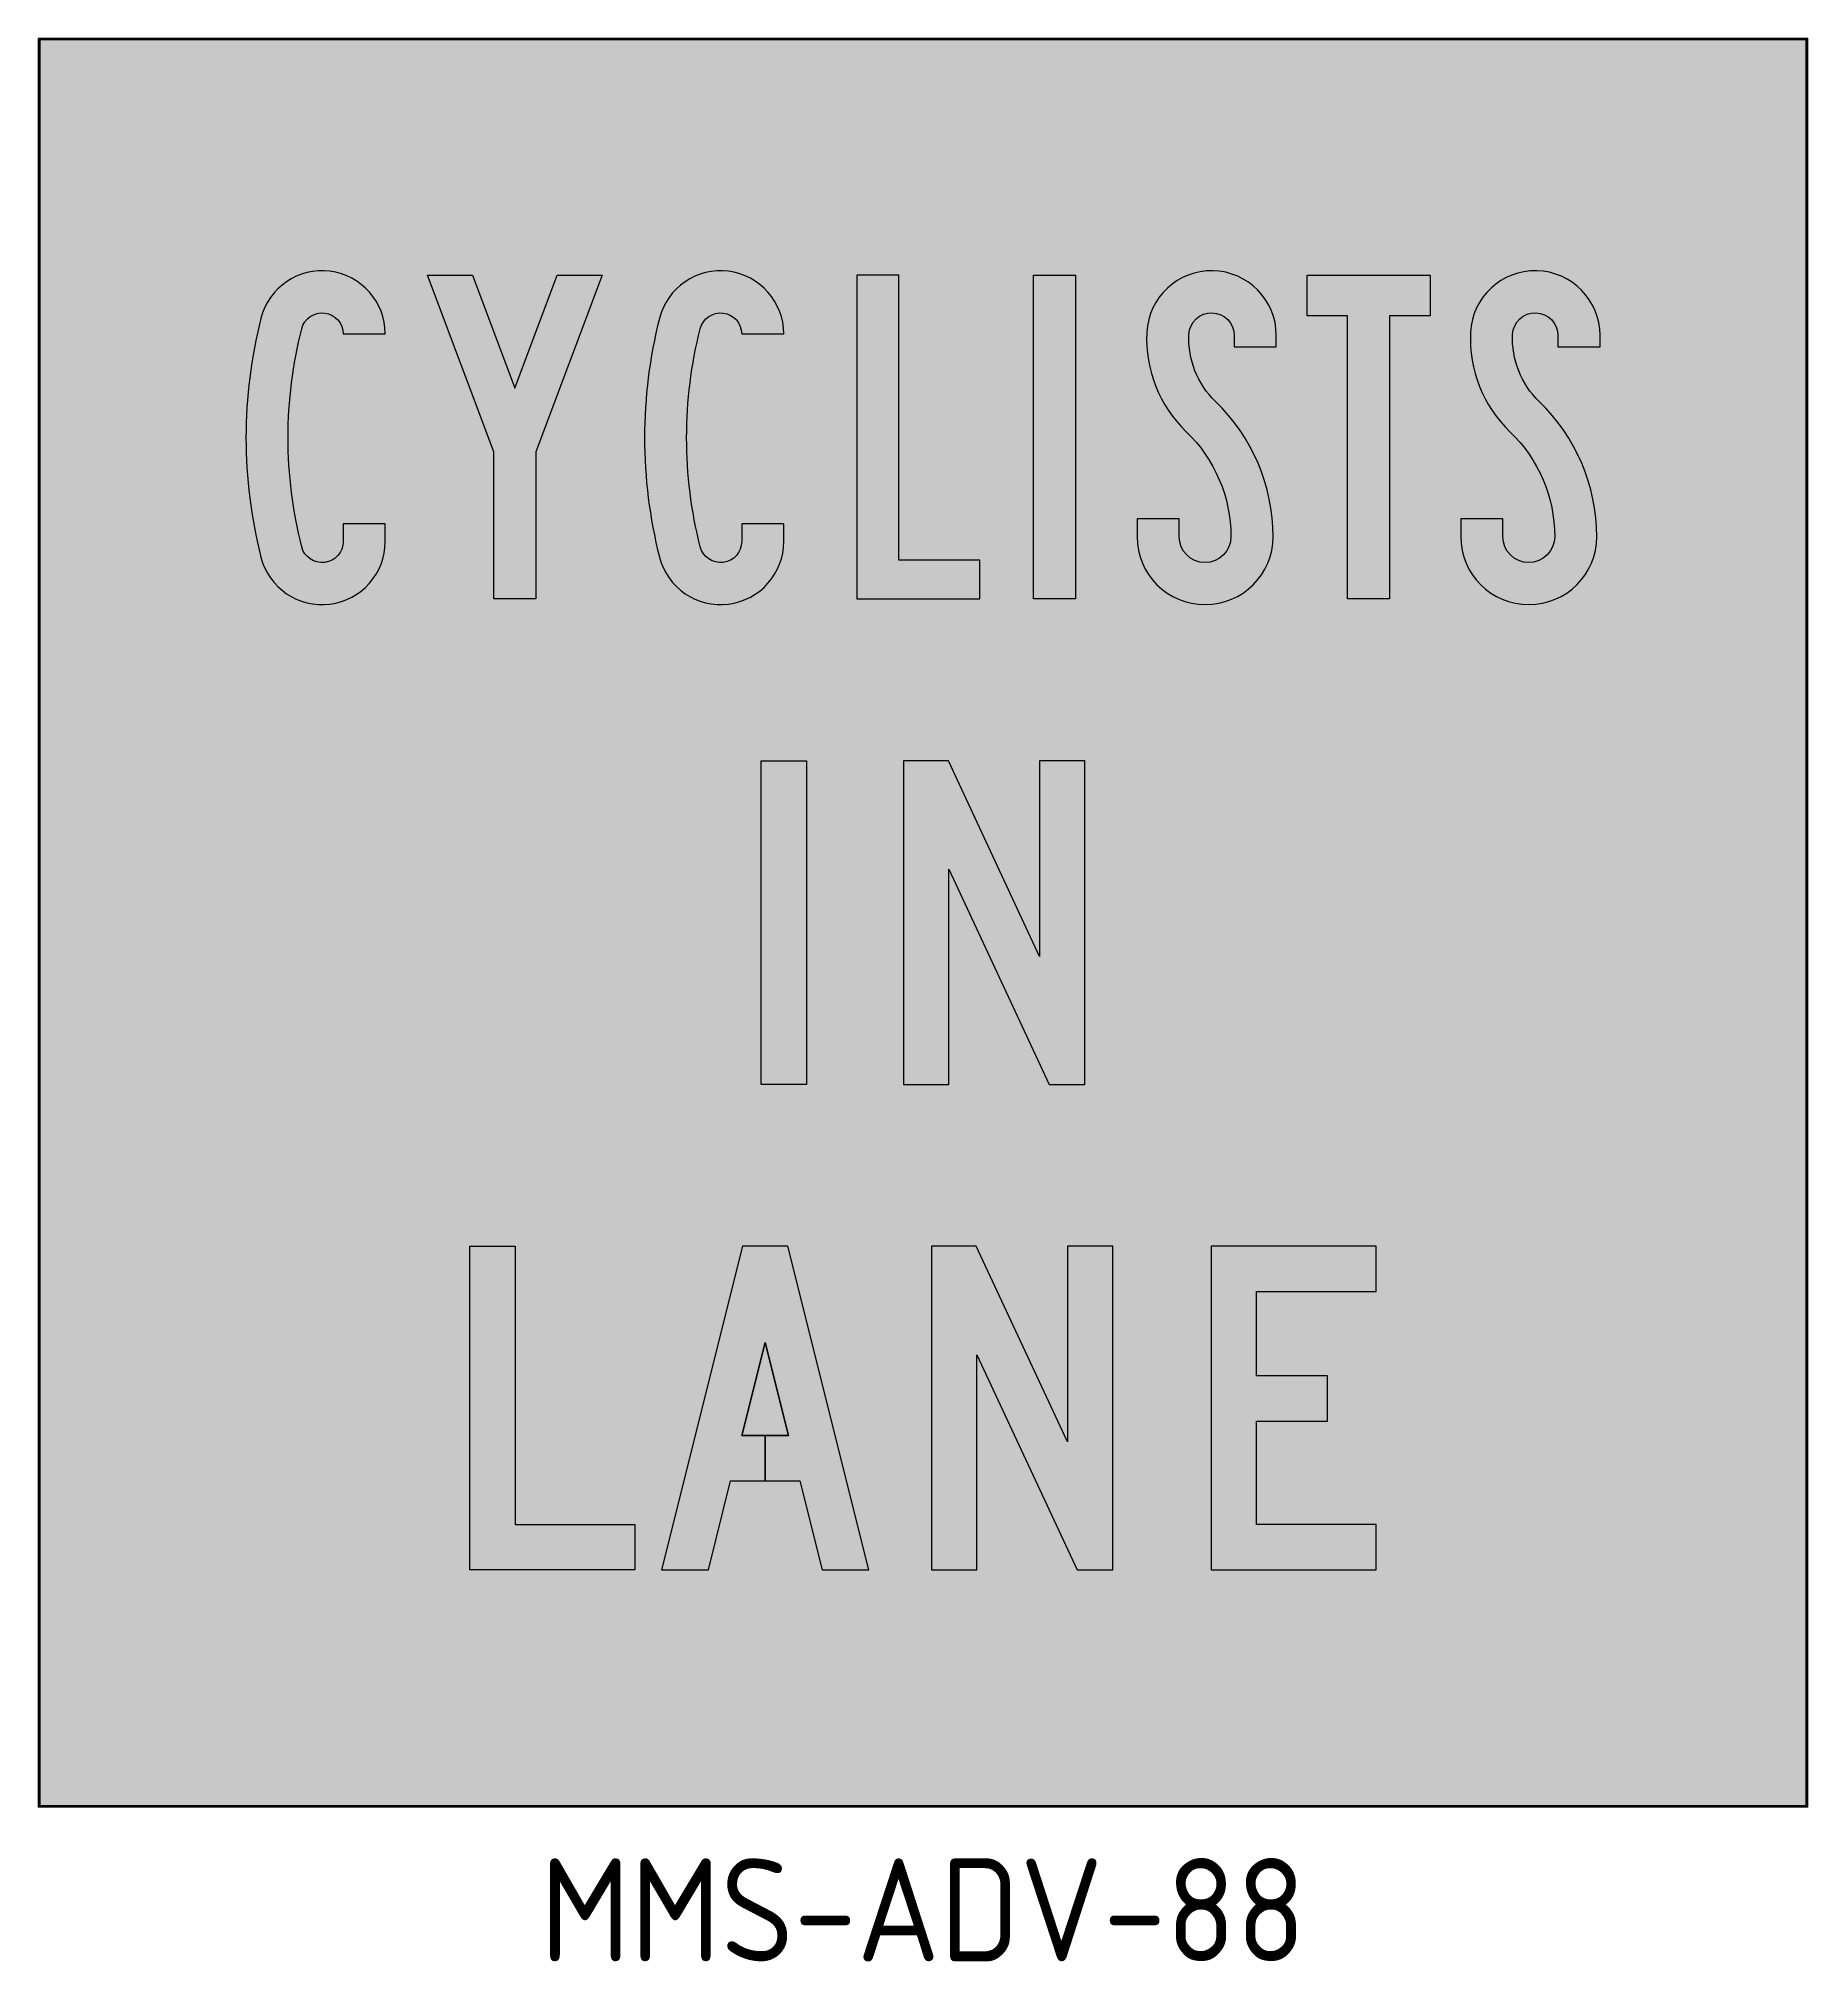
# Model space of a CAD drawing. Header units: millimetres. Extents: x 2862.9 to 2923, y 2094.9 to 2160.3.
import ezdxf
from ezdxf.enums import TextEntityAlignment as Align

# ---------------------------------------------------------------- set-up
doc = ezdxf.new("R2010")
doc.units = ezdxf.units.MM
doc.header["$LTSCALE"] = 7
doc.layers.add('DIM', color=1, linetype='Continuous')
doc.layers.add('L18', color=4, linetype='Continuous')
for name, color, linetype, lineweight in [('GSBWFILL', 7, 'Continuous', 0), ('GSCOLORFILL', 7, 'Continuous', 0), ('GSDIMS', 7, 'Continuous', 0), ('GSOUTLINE', 3, 'Continuous', 0)]:
    doc.layers.add(name, color=color, linetype=linetype, lineweight=lineweight)
doc.styles.add('T35', font='isocp2.shx', dxfattribs={"height": 3.5})
doc.styles.add('TSText', font='isocp2.shx')

# ---------------------------------------------------------------- blocks, each defined once
blk = doc.blocks.new('*U133')
at = {"layer": 'GSCOLORFILL', "true_color": 0xfedb00, "transparency": 33554687}
blk.add_hatch(color=40, dxfattribs=at).paths.add_polyline_path([(-300, -300), (300, -300), (300, 300), (-300, 300)])
at = {"layer": 'GSBWFILL', "linetype": 'Continuous', "transparency": 33554687}
blk.add_lwpolyline([(-300, -300), (300, -300), (300, 300), (-300, 300), (-300, -300)], close=True, dxfattribs=at)
at = {"layer": 'GSCOLORFILL', "color": 40, "linetype": 'Continuous', "true_color": 0xfedb00, "transparency": 33554687}
blk.add_lwpolyline([(-300, -300), (300, -300), (300, 300), (-300, 300), (-300, -300)], close=True, dxfattribs=at)
blk.add_lwpolyline([(-300, -300), (300, -300), (300, 300), (-300, 300), (-300, -300)], close=True, dxfattribs=at)
at = {"layer": 'GSOUTLINE', "linetype": 'Continuous', "transparency": 33554687}
blk.add_lwpolyline([(-300, -300), (300, -300), (300, 300), (-300, 300), (-300, -300)], close=True, dxfattribs=at)
at = {"layer": 'GSBWFILL', "color": 250, "transparency": 33554687, "style": 'TSText'}
for s in ['levels:GSCOLORFILL|GSBWFILL|GSOUTLINE', 'panelStyle:MR-MMS-ADV-88.ssm', 'constructPanels:900|600|450', 'chevronShoulderRadius:300.000', 'panelBorderRadius:300.000', 'chevronTipRadius:300.000', 'panelRoundCorners:1', 'constructPanelMode:0', 'panelStation:none', 'panelWidthLock:1', 'panelHeightLock:1', 'widthRounding:10', 'heightRounding:10', 'panelName:name', 'panelQuantity:1', 'panelMaterial:0', 'legendMaterial:0', 'panelMounting:1', 'marginAlign:9', 'panelStandard:1', 'panelSizes:', 'panelShape:0', 'version:2']:
    blk.add_text(s, height=0.001, dxfattribs=at).set_placement((0, 299.998), align=Align.CENTER)
blk = doc.blocks.new('*U125')
at = {"layer": 'GSBWFILL', "linetype": 'Continuous'}
blk.add_hatch(color=256, dxfattribs=at).paths.add_polyline_path([(60, 163.8), (86, 163.8, 0.883038), (9.2, 173.4, 0.124708), (9.2, 25.9, 0.883038), (86, 35.5), (86, 46.5), (60, 46.5), (60, 35.5, -0.883038), (34.4, 32.3, -0.124708), (34.4, 167, -0.883038)])
at = {"layer": 'GSCOLORFILL', "linetype": 'Continuous'}
blk.add_hatch(color=0, dxfattribs=at).paths.add_polyline_path([(60, 163.8), (86, 163.8, 0.883038), (9.2, 173.4, 0.124708), (9.2, 25.9, 0.883038), (86, 35.5), (86, 46.5), (60, 46.5), (60, 35.5, -0.883038), (34.4, 32.3, -0.124708), (34.4, 167, -0.883038)])
at = {"layer": 'GSBWFILL'}
blk.add_lwpolyline([(60, 46.5), (60, 35.5, -0.883038), (34.4, 32.3, -0.124708), (34.4, 167, -0.883038), (60, 163.8), (86, 163.8, 0.883038), (9.2, 173.4, 0.124708), (9.2, 25.9, 0.883038), (86, 35.5), (86, 46.5)], format="xyb", close=True, dxfattribs=at)
at = {"layer": 'GSCOLORFILL', "color": 0}
blk.add_lwpolyline([(60, 46.5), (60, 35.5, -0.883038), (34.4, 32.3, -0.124708), (34.4, 167, -0.883038), (60, 163.8), (86, 163.8, 0.883038), (9.2, 173.4, 0.124708), (9.2, 25.9, 0.883038), (86, 35.5), (86, 46.5)], format="xyb", close=True, dxfattribs=at)
at = {"layer": 'GSOUTLINE'}
blk.add_lwpolyline([(60, 46.5), (60, 35.5, -0.883038), (34.4, 32.3, -0.124708), (34.4, 167, -0.883038), (60, 163.8), (86, 163.8, 0.883038), (9.2, 173.4, 0.124708), (9.2, 25.9, 0.883038), (86, 35.5), (86, 46.5)], format="xyb", close=True, dxfattribs=at)
blk = doc.blocks.new('*U126')
at = {"layer": 'GSBWFILL', "linetype": 'Continuous'}
blk.add_hatch(color=256, dxfattribs=at).paths.add_polyline_path([(41, 91), (41, 0), (67, 0), (67, 91), (108, 200), (80.2, 200), (54, 130.3), (27.8, 200), (0, 200)])
at = {"layer": 'GSCOLORFILL', "linetype": 'Continuous'}
blk.add_hatch(color=0, dxfattribs=at).paths.add_polyline_path([(108, 200), (80.2, 200), (54, 130.3), (27.8, 200), (0, 200), (41, 91), (41, 0), (67, 0), (67, 91)])
at = {"layer": 'GSBWFILL'}
blk.add_lwpolyline([(67, 91), (67, 0), (41, 0), (41, 91), (0, 200), (27.8, 200), (54, 130.3), (80.2, 200), (108, 200)], close=True, dxfattribs=at)
at = {"layer": 'GSCOLORFILL', "color": 0}
blk.add_lwpolyline([(67, 91), (67, 0), (41, 0), (41, 91), (0, 200), (27.8, 200), (54, 130.3), (80.2, 200), (108, 200)], close=True, dxfattribs=at)
at = {"layer": 'GSOUTLINE'}
blk.add_lwpolyline([(67, 91), (67, 0), (41, 0), (41, 91), (0, 200), (27.8, 200), (54, 130.3), (80.2, 200), (108, 200)], close=True, dxfattribs=at)
blk = doc.blocks.new('*U127')
at = {"layer": 'GSBWFILL', "linetype": 'Continuous'}
blk.add_hatch(color=256, dxfattribs=at).paths.add_polyline_path([(60, 163.8), (86, 163.8, 0.883038), (9.2, 173.4, 0.124708), (9.2, 25.9, 0.883038), (86, 35.5), (86, 46.5), (60, 46.5), (60, 35.5, -0.883038), (34.4, 32.3, -0.124708), (34.4, 167, -0.883038)])
at = {"layer": 'GSCOLORFILL', "linetype": 'Continuous'}
blk.add_hatch(color=0, dxfattribs=at).paths.add_polyline_path([(60, 163.8), (86, 163.8, 0.883038), (9.2, 173.4, 0.124708), (9.2, 25.9, 0.883038), (86, 35.5), (86, 46.5), (60, 46.5), (60, 35.5, -0.883038), (34.4, 32.3, -0.124708), (34.4, 167, -0.883038)])
at = {"layer": 'GSBWFILL'}
blk.add_lwpolyline([(60, 46.5), (60, 35.5, -0.883038), (34.4, 32.3, -0.124708), (34.4, 167, -0.883038), (60, 163.8), (86, 163.8, 0.883038), (9.2, 173.4, 0.124708), (9.2, 25.9, 0.883038), (86, 35.5), (86, 46.5)], format="xyb", close=True, dxfattribs=at)
at = {"layer": 'GSCOLORFILL', "color": 0}
blk.add_lwpolyline([(60, 46.5), (60, 35.5, -0.883038), (34.4, 32.3, -0.124708), (34.4, 167, -0.883038), (60, 163.8), (86, 163.8, 0.883038), (9.2, 173.4, 0.124708), (9.2, 25.9, 0.883038), (86, 35.5), (86, 46.5)], format="xyb", close=True, dxfattribs=at)
at = {"layer": 'GSOUTLINE'}
blk.add_lwpolyline([(60, 46.5), (60, 35.5, -0.883038), (34.4, 32.3, -0.124708), (34.4, 167, -0.883038), (60, 163.8), (86, 163.8, 0.883038), (9.2, 173.4, 0.124708), (9.2, 25.9, 0.883038), (86, 35.5), (86, 46.5)], format="xyb", close=True, dxfattribs=at)
blk = doc.blocks.new('*U128')
at = {"layer": 'GSBWFILL', "linetype": 'Continuous'}
blk.add_hatch(color=256, dxfattribs=at).paths.add_polyline_path([(0, 0), (76, 0), (76, 24), (26, 24), (26, 200), (0, 200)])
at = {"layer": 'GSCOLORFILL', "linetype": 'Continuous'}
blk.add_hatch(color=0, dxfattribs=at).paths.add_polyline_path([(26, 200), (0, 200), (0, 0), (76, 0), (76, 24), (26, 24)])
at = {"layer": 'GSBWFILL'}
blk.add_lwpolyline([(76, 0), (76, 24), (26, 24), (26, 200), (0, 200), (0, 0)], close=True, dxfattribs=at)
at = {"layer": 'GSCOLORFILL', "color": 0}
blk.add_lwpolyline([(76, 0), (76, 24), (26, 24), (26, 200), (0, 200), (0, 0)], close=True, dxfattribs=at)
at = {"layer": 'GSOUTLINE'}
blk.add_lwpolyline([(76, 0), (76, 24), (26, 24), (26, 200), (0, 200), (0, 0)], close=True, dxfattribs=at)
blk = doc.blocks.new('*U129')
at = {"layer": 'GSBWFILL', "linetype": 'Continuous'}
blk.add_hatch(color=256, dxfattribs=at).paths.add_polyline_path([(0, 0), (26, 0), (26, 200), (0, 200)])
at = {"layer": 'GSCOLORFILL', "linetype": 'Continuous'}
blk.add_hatch(color=0, dxfattribs=at).paths.add_polyline_path([(0, 0), (26, 0), (26, 200), (0, 200)])
at = {"layer": 'GSBWFILL'}
blk.add_lwpolyline([(0, 0), (0, 200), (26, 200), (26, 0)], close=True, dxfattribs=at)
at = {"layer": 'GSCOLORFILL', "color": 0}
blk.add_lwpolyline([(0, 0), (0, 200), (26, 200), (26, 0)], close=True, dxfattribs=at)
at = {"layer": 'GSOUTLINE'}
blk.add_lwpolyline([(0, 0), (0, 200), (26, 200), (26, 0)], close=True, dxfattribs=at)
blk = doc.blocks.new('*U130')
at = {"layer": 'GSBWFILL', "linetype": 'Continuous'}
blk.add_hatch(color=256, dxfattribs=at).paths.add_polyline_path([(60, 162.8), (60, 155.8), (86, 155.8), (86, 162.8, 0.976753), (6, 164.7, 0.21602), (30.4, 103.3, -0.203742), (58, 38.5, -1), (26, 38.5), (26, 49.5), (0, 49.5), (0, 38.5, 1), (84, 38.5, 0.203742), (48.5, 122, -0.21602), (32, 163.5, -0.976753)])
at = {"layer": 'GSCOLORFILL', "linetype": 'Continuous'}
blk.add_hatch(color=0, dxfattribs=at).paths.add_polyline_path([(60, 162.8), (60, 155.8), (86, 155.8), (86, 162.8, 0.976753), (6, 164.7, 0.21602), (30.4, 103.3, -0.203742), (58, 38.5, -1), (26, 38.5), (26, 49.5), (0, 49.5), (0, 38.5, 1), (84, 38.5, 0.203742), (48.5, 122, -0.21602), (32, 163.5, -0.976753)])
at = {"layer": 'GSBWFILL'}
blk.add_lwpolyline([(84, 38.5, 0.203742), (48.5, 122, -0.21602), (32, 163.5, -0.976753), (60, 162.8), (60, 155.8), (86, 155.8), (86, 162.8, 0.976753), (6, 164.7, 0.21602), (30.4, 103.3, -0.203742), (58, 38.5, -1), (26, 38.5), (26, 49.5), (0, 49.5), (0, 38.5, 1)], format="xyb", close=True, dxfattribs=at)
at = {"layer": 'GSCOLORFILL', "color": 0}
blk.add_lwpolyline([(84, 38.5, 0.203742), (48.5, 122, -0.21602), (32, 163.5, -0.976753), (60, 162.8), (60, 155.8), (86, 155.8), (86, 162.8, 0.976753), (6, 164.7, 0.21602), (30.4, 103.3, -0.203742), (58, 38.5, -1), (26, 38.5), (26, 49.5), (0, 49.5), (0, 38.5, 1)], format="xyb", close=True, dxfattribs=at)
at = {"layer": 'GSOUTLINE'}
blk.add_lwpolyline([(84, 38.5, 0.203742), (48.5, 122, -0.21602), (32, 163.5, -0.976753), (60, 162.8), (60, 155.8), (86, 155.8), (86, 162.8, 0.976753), (6, 164.7, 0.21602), (30.4, 103.3, -0.203742), (58, 38.5, -1), (26, 38.5), (26, 49.5), (0, 49.5), (0, 38.5, 1)], format="xyb", close=True, dxfattribs=at)
blk = doc.blocks.new('*U131')
at = {"layer": 'GSBWFILL', "linetype": 'Continuous'}
blk.add_hatch(color=256, dxfattribs=at).paths.add_polyline_path([(0, 200), (0, 175), (25, 175), (25, 0), (51, 0), (51, 175), (76, 175), (76, 200)])
at = {"layer": 'GSCOLORFILL', "linetype": 'Continuous'}
blk.add_hatch(color=0, dxfattribs=at).paths.add_polyline_path([(0, 200), (0, 175), (25, 175), (25, 0), (51, 0), (51, 175), (76, 175), (76, 200)])
at = {"layer": 'GSBWFILL'}
blk.add_lwpolyline([(76, 175), (51, 175), (51, 0), (25, 0), (25, 175), (0, 175), (0, 200), (76, 200)], close=True, dxfattribs=at)
at = {"layer": 'GSCOLORFILL', "color": 0}
blk.add_lwpolyline([(76, 175), (51, 175), (51, 0), (25, 0), (25, 175), (0, 175), (0, 200), (76, 200)], close=True, dxfattribs=at)
at = {"layer": 'GSOUTLINE'}
blk.add_lwpolyline([(76, 175), (51, 175), (51, 0), (25, 0), (25, 175), (0, 175), (0, 200), (76, 200)], close=True, dxfattribs=at)
blk = doc.blocks.new('*U132')
at = {"layer": 'GSBWFILL', "linetype": 'Continuous'}
blk.add_hatch(color=256, dxfattribs=at).paths.add_polyline_path([(60, 162.8), (60, 155.8), (86, 155.8), (86, 162.8, 0.976753), (6, 164.7, 0.21602), (30.4, 103.3, -0.203742), (58, 38.5, -1), (26, 38.5), (26, 49.5), (0, 49.5), (0, 38.5, 1), (84, 38.5, 0.203742), (48.5, 122, -0.21602), (32, 163.5, -0.976753)])
at = {"layer": 'GSCOLORFILL', "linetype": 'Continuous'}
blk.add_hatch(color=0, dxfattribs=at).paths.add_polyline_path([(60, 162.8), (60, 155.8), (86, 155.8), (86, 162.8, 0.976753), (6, 164.7, 0.21602), (30.4, 103.3, -0.203742), (58, 38.5, -1), (26, 38.5), (26, 49.5), (0, 49.5), (0, 38.5, 1), (84, 38.5, 0.203742), (48.5, 122, -0.21602), (32, 163.5, -0.976753)])
at = {"layer": 'GSBWFILL'}
blk.add_lwpolyline([(84, 38.5, 0.203742), (48.5, 122, -0.21602), (32, 163.5, -0.976753), (60, 162.8), (60, 155.8), (86, 155.8), (86, 162.8, 0.976753), (6, 164.7, 0.21602), (30.4, 103.3, -0.203742), (58, 38.5, -1), (26, 38.5), (26, 49.5), (0, 49.5), (0, 38.5, 1)], format="xyb", close=True, dxfattribs=at)
at = {"layer": 'GSCOLORFILL', "color": 0}
blk.add_lwpolyline([(84, 38.5, 0.203742), (48.5, 122, -0.21602), (32, 163.5, -0.976753), (60, 162.8), (60, 155.8), (86, 155.8), (86, 162.8, 0.976753), (6, 164.7, 0.21602), (30.4, 103.3, -0.203742), (58, 38.5, -1), (26, 38.5), (26, 49.5), (0, 49.5), (0, 38.5, 1)], format="xyb", close=True, dxfattribs=at)
at = {"layer": 'GSOUTLINE'}
blk.add_lwpolyline([(84, 38.5, 0.203742), (48.5, 122, -0.21602), (32, 163.5, -0.976753), (60, 162.8), (60, 155.8), (86, 155.8), (86, 162.8, 0.976753), (6, 164.7, 0.21602), (30.4, 103.3, -0.203742), (58, 38.5, -1), (26, 38.5), (26, 49.5), (0, 49.5), (0, 38.5, 1)], format="xyb", close=True, dxfattribs=at)
blk = doc.blocks.new('*U124')
at = {"layer": 'L18', "color": 28, "xscale": 0.55, "yscale": 0.55, "zscale": 0.55}
for name, p in [('*U125', (0, 0)), ('*U127', (135.4, 0)), ('*U130', (302.73, 0)), ('*U132', (412.7, 0)), ('*U126', (61.65, 0)), ('*U128', (207.49, 0)), ('*U129', (267.55, 0)), ('*U131', (360.46, 0))]:
    blk.add_blockref(name, p, dxfattribs=at)
blk = doc.blocks.new('*U123')
at = {"layer": 'L18'}
blk.add_blockref('*U124', (-230, 0), dxfattribs=at)
blk = doc.blocks.new('*U82')
at = {"layer": 'GSBWFILL', "linetype": 'Continuous'}
blk.add_hatch(color=256, dxfattribs=at).paths.add_polyline_path([(0, 200), (28, 200), (28, 0), (0, 0)])
at = {"layer": 'GSCOLORFILL', "linetype": 'Continuous'}
blk.add_hatch(color=0, dxfattribs=at).paths.add_polyline_path([(0, 200), (28, 200), (28, 0), (0, 0)])
at = {"layer": 'GSBWFILL'}
blk.add_lwpolyline([(0, 200), (28, 200), (28, 0), (0, 0)], close=True, dxfattribs=at)
at = {"layer": 'GSCOLORFILL', "color": 0}
blk.add_lwpolyline([(0, 200), (28, 200), (28, 0), (0, 0)], close=True, dxfattribs=at)
at = {"layer": 'GSOUTLINE'}
blk.add_lwpolyline([(0, 200), (28, 200), (28, 0), (0, 0)], close=True, dxfattribs=at)
blk = doc.blocks.new('*U83')
at = {"layer": 'GSBWFILL', "linetype": 'Continuous'}
blk.add_hatch(color=256, dxfattribs=at).paths.add_polyline_path([(28, 133), (90, 0), (112, 0), (112, 200), (84, 200), (84, 79.1), (27.7, 200), (0, 200), (0, 0), (28, 0)])
at = {"layer": 'GSCOLORFILL', "linetype": 'Continuous'}
blk.add_hatch(color=0, dxfattribs=at).paths.add_polyline_path([(27.7, 200), (0, 200), (0, 0), (28, 0), (28, 133), (90, 0), (112, 0), (112, 200), (84, 200), (84, 79.1)])
at = {"layer": 'GSBWFILL'}
blk.add_lwpolyline([(90, 0), (112, 0), (112, 200), (84, 200), (84, 79.1), (27.7, 200), (0, 200), (0, 0), (28, 0), (28, 133)], close=True, dxfattribs=at)
at = {"layer": 'GSCOLORFILL', "color": 0}
blk.add_lwpolyline([(90, 0), (112, 0), (112, 200), (84, 200), (84, 79.1), (27.7, 200), (0, 200), (0, 0), (28, 0), (28, 133)], close=True, dxfattribs=at)
at = {"layer": 'GSOUTLINE'}
blk.add_lwpolyline([(90, 0), (112, 0), (112, 200), (84, 200), (84, 79.1), (27.7, 200), (0, 200), (0, 0), (28, 0), (28, 133)], close=True, dxfattribs=at)
blk = doc.blocks.new('*U81')
at = {"layer": 'GSDIMS', "color": 28}
for name, p, xscale, yscale, zscale in [('*U82', (0, 0), 0.5499999999999996, 0.5499999999999996, 0.5499999999999996), ('*U83', (48.4, 0), 0.5500000000000002, 0.5500000000000002, 0.5500000000000002)]:
    blk.add_blockref(name, p, dxfattribs=dict(at, xscale=xscale, yscale=yscale, zscale=zscale))
blk = doc.blocks.new('*U80')
at = {"layer": 'GSDIMS'}
blk.add_blockref('*U81', (-55, 0), dxfattribs=at)
blk = doc.blocks.new('*U92')
at = {"layer": 'GSBWFILL', "linetype": 'Continuous'}
blk.add_hatch(color=256, dxfattribs=at).paths.add_polyline_path([(0, 200), (28, 200), (28, 28), (102, 28), (102, 0), (0, 0)])
at = {"layer": 'GSCOLORFILL', "linetype": 'Continuous'}
blk.add_hatch(color=0, dxfattribs=at).paths.add_polyline_path([(0, 200), (28, 200), (28, 28), (102, 28), (102, 0), (0, 0)])
at = {"layer": 'GSBWFILL'}
blk.add_lwpolyline([(0, 200), (28, 200), (28, 28), (102, 28), (102, 0), (0, 0)], close=True, dxfattribs=at)
at = {"layer": 'GSCOLORFILL', "color": 0}
blk.add_lwpolyline([(0, 200), (28, 200), (28, 28), (102, 28), (102, 0), (0, 0)], close=True, dxfattribs=at)
at = {"layer": 'GSOUTLINE'}
blk.add_lwpolyline([(0, 200), (28, 200), (28, 28), (102, 28), (102, 0), (0, 0)], close=True, dxfattribs=at)
blk = doc.blocks.new('*U93')
at = {"layer": 'GSBWFILL', "linetype": 'Continuous'}
blk.add_hatch(color=256, dxfattribs=at).paths.add_polyline_path([(64, 140.6), (78.4, 83), (64, 83), (64, 55), (85.4, 55), (99.1, 0), (128, 0), (78, 200), (50, 200), (0, 0), (28.9, 0), (42.6, 55), (64, 55), (64, 83), (49.6, 83)])
at = {"layer": 'GSCOLORFILL', "linetype": 'Continuous'}
blk.add_hatch(color=0, dxfattribs=at).paths.add_polyline_path([(78, 200), (50, 200), (0, 0), (28.9, 0), (42.6, 55), (64, 55), (64, 83), (49.6, 83), (64, 140.6), (78.4, 83), (64, 83), (64, 55), (85.4, 55), (99.1, 0), (128, 0)])
at = {"layer": 'GSBWFILL'}
blk.add_lwpolyline([(64, 83), (49.6, 83), (64, 140.6), (78.4, 83), (64, 83), (64, 55), (85.4, 55), (99.1, 0), (128, 0), (78, 200), (50, 200), (0, 0), (28.9, 0), (42.6, 55), (64, 55)], close=True, dxfattribs=at)
at = {"layer": 'GSCOLORFILL', "color": 0}
blk.add_lwpolyline([(64, 83), (49.6, 83), (64, 140.6), (78.4, 83), (64, 83), (64, 55), (85.4, 55), (99.1, 0), (128, 0), (78, 200), (50, 200), (0, 0), (28.9, 0), (42.6, 55), (64, 55)], close=True, dxfattribs=at)
at = {"layer": 'GSOUTLINE'}
for points in [[(42.6, 55), (85.4, 55), (99.1, 0), (128, 0), (78, 200), (50, 200), (0, 0), (28.9, 0)], [(78.4, 83), (64, 140.6), (49.6, 83)]]:
    blk.add_lwpolyline(points, close=True, dxfattribs=at)
blk = doc.blocks.new('*U94')
at = {"layer": 'GSBWFILL', "linetype": 'Continuous'}
blk.add_hatch(color=256, dxfattribs=at).paths.add_polyline_path([(28, 133), (90, 0), (112, 0), (112, 200), (84, 200), (84, 79.1), (27.7, 200), (0, 200), (0, 0), (28, 0)])
at = {"layer": 'GSCOLORFILL', "linetype": 'Continuous'}
blk.add_hatch(color=0, dxfattribs=at).paths.add_polyline_path([(27.7, 200), (0, 200), (0, 0), (28, 0), (28, 133), (90, 0), (112, 0), (112, 200), (84, 200), (84, 79.1)])
at = {"layer": 'GSBWFILL'}
blk.add_lwpolyline([(90, 0), (112, 0), (112, 200), (84, 200), (84, 79.1), (27.7, 200), (0, 200), (0, 0), (28, 0), (28, 133)], close=True, dxfattribs=at)
at = {"layer": 'GSCOLORFILL', "color": 0}
blk.add_lwpolyline([(90, 0), (112, 0), (112, 200), (84, 200), (84, 79.1), (27.7, 200), (0, 200), (0, 0), (28, 0), (28, 133)], close=True, dxfattribs=at)
at = {"layer": 'GSOUTLINE'}
blk.add_lwpolyline([(90, 0), (112, 0), (112, 200), (84, 200), (84, 79.1), (27.7, 200), (0, 200), (0, 0), (28, 0), (28, 133)], close=True, dxfattribs=at)
blk = doc.blocks.new('*U95')
at = {"layer": 'GSBWFILL', "linetype": 'Continuous'}
blk.add_hatch(color=256, dxfattribs=at).paths.add_polyline_path([(28, 28), (28, 92), (71.8, 92), (71.8, 120), (28, 120), (28, 172), (102, 172), (102, 200), (0, 200), (0, 0), (102, 0), (102, 28)])
at = {"layer": 'GSCOLORFILL', "linetype": 'Continuous'}
blk.add_hatch(color=0, dxfattribs=at).paths.add_polyline_path([(28, 28), (28, 92), (71.8, 92), (71.8, 120), (28, 120), (28, 172), (102, 172), (102, 200), (0, 200), (0, 0), (102, 0), (102, 28)])
at = {"layer": 'GSBWFILL'}
blk.add_lwpolyline([(28, 28), (28, 92), (71.8, 92), (71.8, 120), (28, 120), (28, 172), (102, 172), (102, 200), (0, 200), (0, 0), (102, 0), (102, 28)], close=True, dxfattribs=at)
at = {"layer": 'GSCOLORFILL', "color": 0}
blk.add_lwpolyline([(28, 28), (28, 92), (71.8, 92), (71.8, 120), (28, 120), (28, 172), (102, 172), (102, 200), (0, 200), (0, 0), (102, 0), (102, 28)], close=True, dxfattribs=at)
at = {"layer": 'GSOUTLINE'}
blk.add_lwpolyline([(28, 28), (28, 92), (71.8, 92), (71.8, 120), (28, 120), (28, 172), (102, 172), (102, 200), (0, 200), (0, 0), (102, 0), (102, 28)], close=True, dxfattribs=at)
blk = doc.blocks.new('*U91')
at = {"layer": 'GSDIMS', "color": 28, "xscale": 0.55, "yscale": 0.55, "zscale": 0.55}
for name, p in [('*U92', (0, 0)), ('*U93', (65.21, 0)), ('*U94', (156.88, 0)), ('*U95', (251.9, 0))]:
    blk.add_blockref(name, p, dxfattribs=at)
blk = doc.blocks.new('*U90')
at = {"layer": 'GSDIMS'}
blk.add_blockref('*U91', (-154, 0), dxfattribs=at)

msp = doc.modelspace()

# ---------------------------------------------------------------- linework, layer by layer
at = {"layer": 'L18'}
msp.add_lwpolyline([(2862.859, 2160.253), (2922.959, 2160.253), (2922.959, 2100.153), (2862.859, 2100.153)], close=True, dxfattribs=at)

# ---------------------------------------------------------------- block references
at = {"layer": 'GSDIMS', "xscale": 0.1, "yscale": 0.1, "zscale": 0.1}
for name, p in [('*U80', (2892.909, 2124.703)), ('*U90', (2892.909, 2108.203))]:
    msp.add_blockref(name, p, dxfattribs=at)
at = {"layer": 'L18', "xscale": 0.1, "yscale": 0.1, "zscale": 0.1}
for name, p in [('*U133', (2892.909, 2130.203)), ('*U123', (2892.909, 2141.203))]:
    msp.add_blockref(name, p, dxfattribs=at)

# ---------------------------------------------------------------- texts
at = {"layer": 'DIM', "color": 3, "insert": (2892.909, 2098.403), "char_height": 3.5, "width": 16.42483, "attachment_point": 2, "style": 'T35'}
msp.add_mtext('MMS-ADV-88', dxfattribs=at)

doc.saveas('drawing.dxf')
